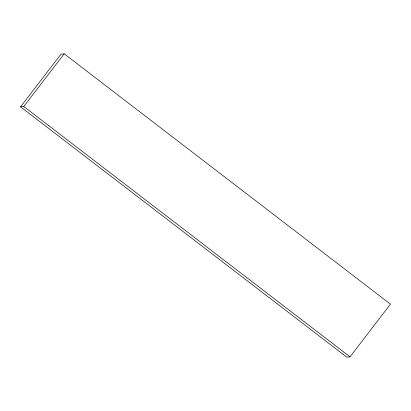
<?xml version="1.0" encoding="UTF-8"?>
<svg xmlns="http://www.w3.org/2000/svg" width="411" height="411" viewBox="0 0 411 411"><rect width="100%" height="100%" fill="white"/><g stroke="black" fill="none" stroke-linecap="round" stroke-linejoin="round"><path stroke-width="0.62" d="M20.55 106.85L60.967 54.165L64.198 53.815L390.45 304.15L350.033 356.835L346.802 357.185L20.55 106.85L23.781 106.495L350.033 356.835M23.781 106.495L64.198 53.815"/></g></svg>
